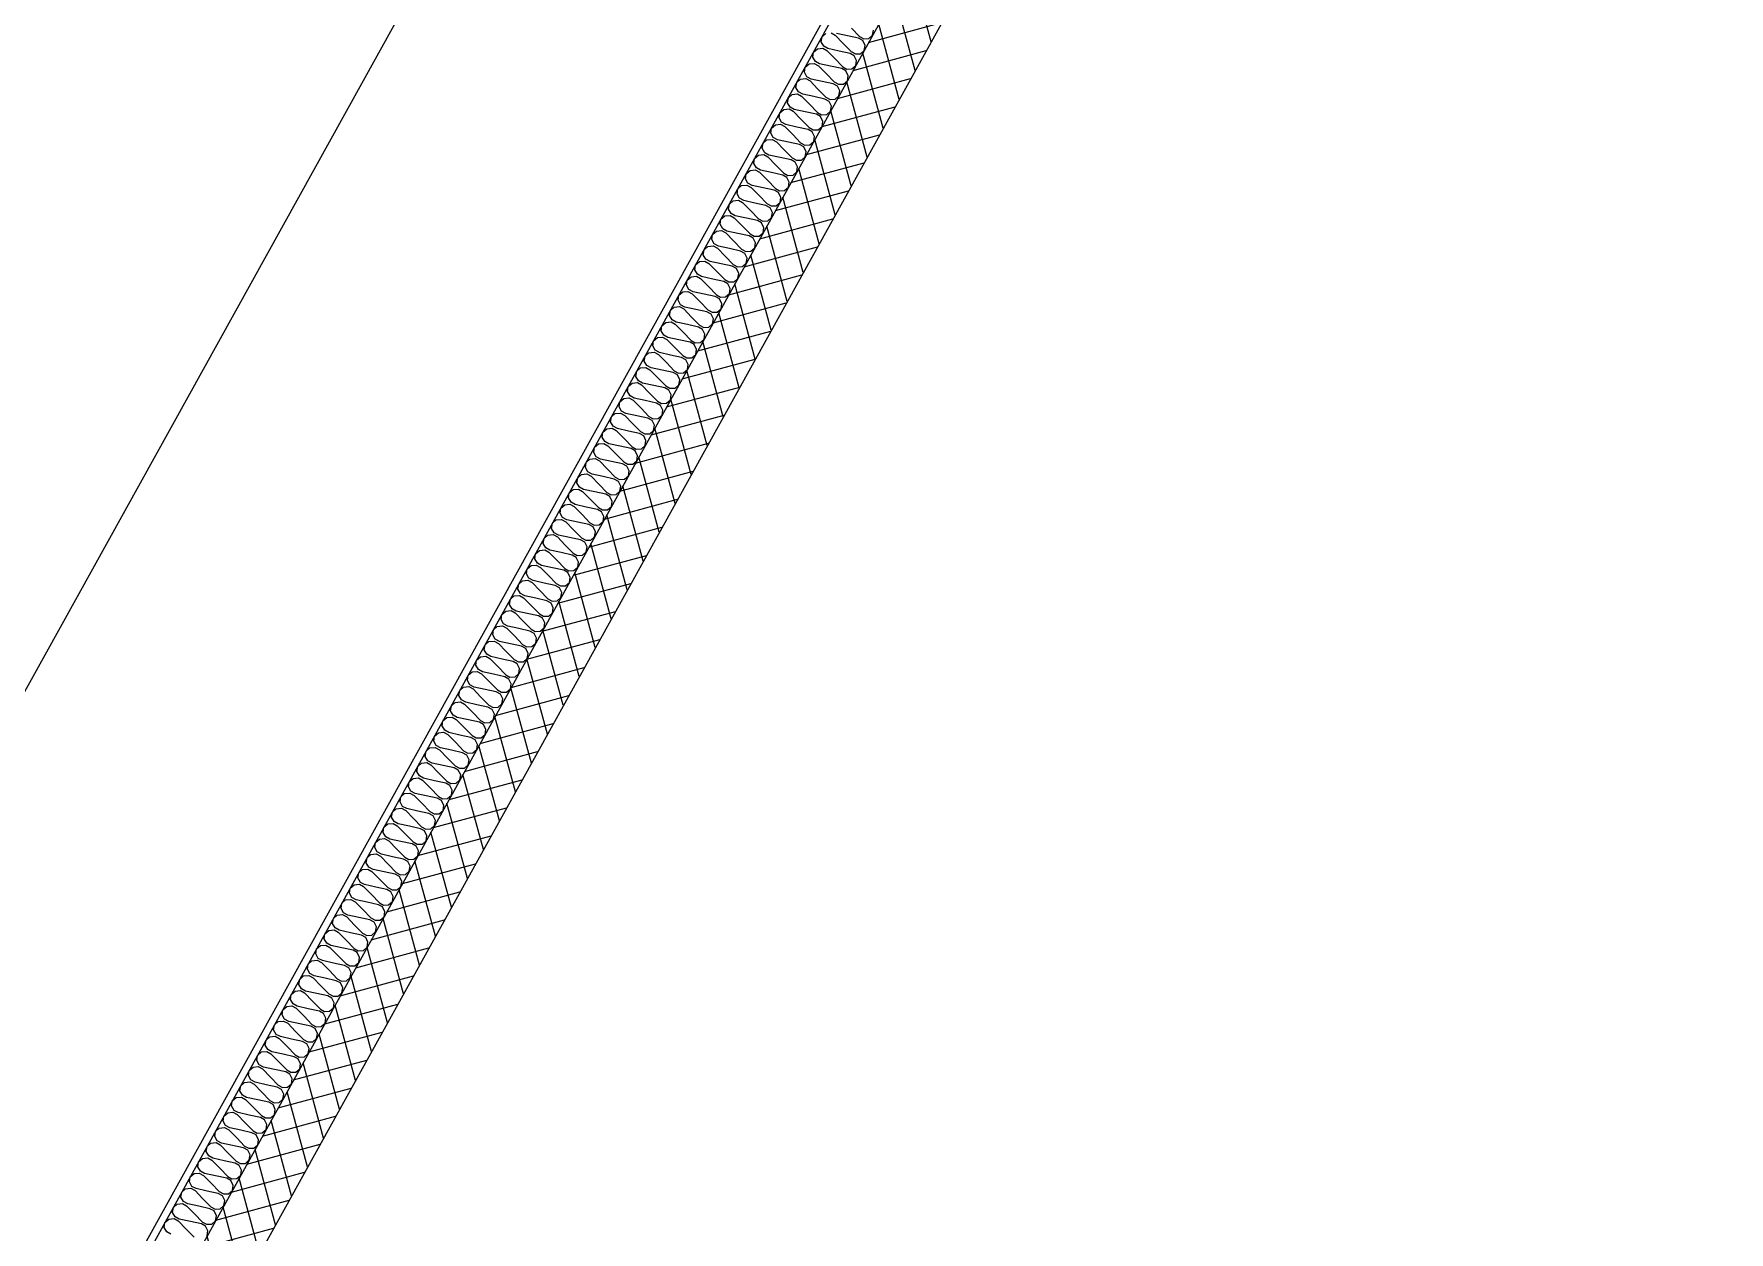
# Model space of a CAD drawing. Header units: millimetres. Extents: x -21000 to 567700, y 435000 to 850800.
# Drawn here: x 276453 to 281135, y 580504 to 583813 of the extents above; entities that cross this region are included whole.
import ezdxf
from ezdxf.xclip import XClip

# ---------------------------------------------------------------- set-up
doc = ezdxf.new("R2010")
doc.units = ezdxf.units.MM
doc.header["$LTSCALE"] = 700
doc.header["$XCLIPFRAME"] = 2
doc.linetypes.add('AB_Pbase$0$주차장기둥$0$CEN', pattern=[62, 60, -1, 0, -1])
doc.layers.get('0').update_dxf_attribs({"color": 2})
for name, color, linetype in [('AB_Pbase$0$ELE8', 8, 'Continuous'), ('AB_Pbase$0$FIN', 6, 'Continuous'), ('AB_Pbase$0$HAT-BR', 5, 'Continuous'), ('AB_Pbase$0$INS', 8, 'Continuous'), ('AB_Pbase$0$WAL', 3, 'Continuous'), ('AB_Pbase$0$주차장기둥$0$CEN_P', 244, 'AB_Pbase$0$주차장기둥$0$CEN')]:
    doc.layers.add(name, color=color, linetype=linetype)

# ---------------------------------------------------------------- blocks, each defined once
blk = doc.blocks.new('AB_Pbase$0$주차장기둥$0$cen 2bl 지하')
at = {"layer": 'AB_Pbase$0$주차장기둥$0$CEN_P', "color": 5}
blk.add_line((-17985.7, 66583), (-17985.7, 259281.2), dxfattribs=at)
blk = doc.blocks.new('AB_Pbase$0$주차장기둥')
at = {"rotation": 1.99999810188403}
blk.add_blockref('AB_Pbase$0$주차장기둥$0$cen 2bl 지하', (36991.8, -11666.7), dxfattribs=at)
blk = doc.blocks.new('AB_Pbase')
at = {"layer": 'AB_Pbase$0$ELE8'}
h = blk.add_hatch(dxfattribs=at)
h.set_pattern_fill('NET', color=256, scale=20, angle=15.182184)
h.paths.add_polyline_path([(273083.7, 576687.4), (271540, 577543.1), (269067.7, 573082.9), (269198.9, 573010.2), (271598.5, 577339.2), (273011, 576556.2)])
h.paths.add_polyline_path([(271036.4, 571991.6), (269969.4, 572583.1), (269896.7, 572451.9), (270963.7, 571860.4)])
h.paths.add_polyline_path([(267533.6, 573933.3), (268338.2, 573487.2), (268265.5, 573356), (267460.8, 573802.1)])
h.paths.add_polyline_path([(265762.5, 574915), (265689.7, 574783.8), (266666.9, 574242.1), (266739.6, 574373.3)])
h.paths.add_polyline_path([(282834.2, 606034.8), (283184, 605840.9), (283169.5, 605814.7), (283344.4, 605717.8), (283358.9, 605743.9), (283971.2, 605404.6), (286695.8, 610320), (286564.6, 610392.7), (286254.3, 609833), (283267.5, 611488.6), (283194.8, 611357.4), (286181.6, 609701.8), (283912.7, 605608.5), (280799.1, 607334.5), (280726.3, 607203.3), (282834.2, 606034.9)])
h.paths.add_polyline_path([(284863.4, 564098.5), (284936.1, 564229.7), (285618.3, 563851.5), (285545.6, 563720.4)])
h.paths.add_polyline_path([(288106.1, 564564.9), (288237.3, 564492.2), (288615.4, 565174.4), (288484.2, 565247.1)])
h.paths.add_polyline_path([(287614.8, 563328), (287687.5, 563459.2), (288859.5, 562809.5), (288786.8, 562678.3)])
h.paths.add_polyline_path([(290056.1, 561894.8), (289924.9, 561967.5), (289110.4, 560498.1), (289241.6, 560425.4)])
h.paths.add_polyline_path([(281687.8, 603760.5), (279492.5, 604977.4), (279630.7, 605226.6), (279761.9, 605153.9), (279696.4, 605035.8), (281760.5, 603891.7), (281687.8, 603760.5)])
h.paths.add_polyline_path([(282125.1, 603518.1), (286585.7, 601045.6), (286658.4, 601176.7), (282197.8, 603649.3), (282125.1, 603518.1)])
h.paths.add_polyline_path([(287197.9, 600706.2), (287270.6, 600837.4), (288119, 600367.1), (274239.1, 575327.1), (274107.9, 575399.8), (274340.4, 575819.3), (273623.2, 576216.8), (273695.9, 576348), (274413.1, 575950.5), (287915.1, 600308.6), (287197.9, 600706.2)])
at = {"layer": 'AB_Pbase$0$HAT-BR'}
h = blk.add_hatch(dxfattribs=at)
h.set_pattern_fill('ANSI31', color=256, scale=20, angle=145)
h.paths.add_polyline_path([(235929.4, 604527.6), (236063.8, 604661.9), (238153, 602571.6), (240063.6, 606018.4), (240229.8, 605926.3), (238280.5, 602409.7), (237010.4, 601140.3), (237826.9, 600323.4), (237692.5, 600189.1), (236741.7, 601140.4), (238029, 602427)])
h.paths.add_polyline_path([(238632.8, 599517.1), (232550.1, 593437.5), (232684.4, 593303.2), (238767.1, 599382.7)])
h.paths.add_polyline_path([(239573, 598576.4), (244422.5, 593724.3), (238339.7, 587644.8), (238205.4, 587779.2), (244153.8, 593724.4), (239438.6, 598442)])
h.paths.add_polyline_path([(253366.3, 576146.8), (254890.9, 574621.3), (254756.5, 574487), (253231.9, 576012.5)], flags=17)
h.paths.add_polyline_path([(246954.3, 581883.1), (245525.6, 580455.2), (245391.3, 580589.5), (246820, 582017.5)])
h.paths.add_polyline_path([(247173.6, 582371), (252407.6, 587602.2), (252541.9, 587467.8), (247308, 582236.6)])
h.paths.add_polyline_path([(260580.1, 582120.7), (261142.4, 583135.1), (260976.2, 583227.2), (260414, 582212.8)], flags=17)
h.paths.add_polyline_path([(263886.9, 576046.1), (264234.4, 575698.5), (264194.3, 575658.4), (265114.4, 575148.5), (265206.5, 575314.6)])
edge = h.paths.add_edge_path()
edge.add_line((263638.9, 581842.7), (261303.6, 583137.2))
edge.add_line((261303.6, 583137.2), (261395.8, 583303.3))
edge.add_line((261395.8, 583303.3), (265930.7, 580789.6))
edge.add_line((265930.7, 580789.6), (269809.1, 587786.6))
edge.add_line((269809.1, 587786.6), (269975.3, 587694.4))
edge.add_line((269975.3, 587694.4), (266096.8, 580697.5))
edge.add_line((266096.8, 580697.5), (266534.1, 580455.1))
edge.add_line((266534.1, 580455.1), (266442, 580288.9))
edge.add_line((266442, 580288.9), (263805.1, 581750.6))
edge.add_line((263638.9, 581842.7), (262485.1, 579761.3))
edge.add_line((263805.1, 581750.6), (261405.4, 577421.6))
edge.add_line((262393, 579595.1), (259935.3, 580957.4))
edge.add_line((262485.1, 579761.3), (259861.3, 581215.7))
edge.add_line((262393, 579595.1), (261239.3, 577513.7))
edge.add_line((259861.3, 581215.7), (259168.1, 579965.2))
edge.add_line((259334.3, 579873.1), (259168.1, 579965.2))
edge.add_line((259935.3, 580957.4), (259334.3, 579873.1))
edge.add_line((261239.3, 577513.7), (258615.4, 578968.1))
edge.add_line((258615.4, 578968.1), (258523.3, 578802))
edge.add_line((258523.3, 578802), (263739.4, 575910.6))
edge.add_line((263739.4, 575910.6), (263879.2, 576050.4))
edge.add_line((263879.2, 576050.4), (261405.4, 577421.6))
edge = h.paths.add_edge_path()
edge.add_line((273761.7, 610263.5), (273411.9, 610457.4))
edge.add_line((273411.9, 610457.4), (273281, 610221.2))
edge.add_line((273281, 610221.2), (271837.9, 611021.2))
edge.add_line((271837.9, 611021.2), (270579.8, 608751.5))
edge.add_line((270579.8, 608751.5), (267899.1, 610237.5))
edge.add_line((267899.1, 610237.5), (268345.1, 611042.1))
edge.add_line((268345.1, 611042.1), (267907.8, 611284.5))
edge.add_line((267907.8, 611284.5), (267461.8, 610479.9))
edge.add_line((267461.8, 610479.9), (264676.1, 612024))
edge.add_line((264676.1, 612024), (266867.4, 615977.3))
edge.add_line((266867.4, 615977.3), (266701.3, 616069.4))
edge.add_line((266701.3, 616069.4), (265295.3, 613533))
edge.add_line((265295.3, 613533), (264945.5, 613726.9))
edge.add_line((264945.5, 613726.9), (264853.4, 613560.7))
edge.add_line((264853.4, 613560.7), (265203.2, 613366.8))
edge.add_line((265203.2, 613366.8), (264417.8, 611949.9))
edge.add_line((264417.8, 611949.9), (276229.5, 605402.6))
edge.add_line((276229.5, 605402.6), (278088.8, 608756.8))
edge.add_line((278088.8, 608756.8), (278565.5, 608492.5))
edge.add_line((278565.5, 608492.5), (278798.2, 608912.4))
edge.add_line((278798.2, 608912.4), (278719.4, 608956))
edge.add_line((278719.4, 608956), (278578.9, 608702.3))
edge.add_line((278578.9, 608702.3), (278093.4, 608971.4))
edge.add_line((278093.4, 608971.4), (278825.5, 610292.1))
edge.add_line((278825.5, 610292.1), (278746.8, 610335.7))
edge.add_line((278746.8, 610335.7), (278092.3, 609155))
edge.add_line((278092.3, 609155), (277414.5, 609530.7))
edge.add_line((277414.5, 609530.7), (277370.8, 609452))
edge.add_line((277370.8, 609452), (278048.7, 609076.3))
edge.add_line((278048.7, 609076.3), (276155.5, 605660.9))
edge.add_line((276155.5, 605660.9), (275027.2, 606286.3))
edge.add_line((275027.2, 606286.3), (275473.2, 607090.9))
edge.add_line((275473.2, 607090.9), (275394.5, 607134.6))
edge.add_line((275394.5, 607134.6), (274948.5, 606329.9))
edge.add_line((274948.5, 606329.9), (274668.6, 606485.1))
edge.add_line((274668.6, 606485.1), (275114.6, 607289.7))
edge.add_line((275114.6, 607289.7), (275035.9, 607333.3))
edge.add_line((275035.9, 607333.3), (274589.9, 606528.7))
edge.add_line((274589.9, 606528.7), (270746, 608659.4))
edge.add_line((270746, 608659.4), (271911.9, 610762.9))
edge.add_line((271911.9, 610762.9), (273538.7, 609861.1))
edge.add_line((273538.7, 609861.1), (273766.6, 610272.2))
h.paths.add_polyline_path([(249823.9, 630123.9), (248214.6, 631015.9), (248122.5, 630849.7), (249731.8, 629957.7)])
h.paths.add_polyline_path([(264448.6, 621462.8), (264706.6, 621319.7), (264798.7, 621485.9), (263959.1, 621951.3), (263866.9, 621785.1), (264282.4, 621554.9), (263271.6, 619731.3), (263437.7, 619639.2)])
h.paths.add_polyline_path([(269499.6, 619034.5), (268660, 619499.9), (268567.9, 619333.7), (269048.9, 619067.1), (267972.6, 617125.4), (268138.8, 617033.3), (269215.1, 618975), (269407.5, 618868.3)])
h.paths.add_polyline_path([(278950.9, 618872.1), (277573.4, 619635.6), (275440.2, 615787.3), (272265.3, 617547.2), (272173.2, 617381), (274499.7, 616091.4), (273527.6, 614337.8), (273693.8, 614245.7), (274665.9, 615999.3), (276004, 615257.5), (276166.4, 615550.5), (275676.7, 615822), (277647.4, 619377.4), (278858.8, 618705.9)])
h.paths.add_polyline_path([(271683.5, 616497.6), (271517.4, 616589.7), (270492, 614739.9), (270658.2, 614647.8)])
h.paths.add_polyline_path([(266121, 619581), (265095.6, 617731.2), (264929.4, 617823.3), (265954.8, 619673.1)])
h.paths.add_polyline_path([(264405.1, 617124.9), (264497.2, 617291.1), (264296.1, 617402.6), (264203.9, 617236.4)])
edge = h.paths.add_edge_path()
edge.add_line((261140, 623342.4), (261232.1, 623508.6))
edge.add_line((261232.1, 623508.6), (257484.4, 625586))
edge.add_line((257484.4, 625586), (257392.3, 625419.8))
edge.add_line((257392.3, 625419.8), (258756.7, 624663.5))
edge.add_line((258756.7, 624663.5), (257030.8, 621549.9))
edge.add_line((257030.8, 621549.9), (255666.4, 622306.2))
edge.add_line((255666.4, 622306.2), (255622.7, 622227.5))
edge.add_line((255622.7, 622227.5), (256987.1, 621471.2))
edge.add_line((256987.1, 621471.2), (256735, 621016.4))
edge.add_line((256735, 621016.4), (256813.8, 620972.7))
edge.add_line((256813.8, 620972.7), (258835.4, 624619.9))
edge.add_line((258835.4, 624619.9), (261140, 623342.4))
h.paths.add_polyline_path([(252295.3, 623557.4), (252251.7, 623478.7), (252800.5, 623174.5), (252844.1, 623253.2)], flags=17)
h.paths.add_polyline_path([(278024, 614023.5), (278741.6, 615317.9), (277798.7, 613617.1), (277877.5, 613573.4), (278119.7, 614010.5), (279335.4, 613336.6), (279379.1, 613415.3), (278163.4, 614089.2), (278820.3, 615274.3), (278741.6, 615317.9)])
h.paths.add_polyline_path([(276999.8, 611990.1), (277047.9, 611963.4), (276926.7, 611744.8), (276799.9, 611815.1), (277163.5, 612471), (277242.2, 612427.4)], flags=17)
h.paths.add_polyline_path([(275349.5, 612653.4), (275456.1, 612845.8), (275766.5, 612673.7), (275659.8, 612481.3)], flags=17)
h.paths.add_polyline_path([(274915.1, 612859.8), (274748.9, 612952), (274506.5, 612514.6), (274672.7, 612422.5)], flags=17)
h.paths.add_polyline_path([(279024.5, 610867.8), (280144.5, 612888.1), (280223.2, 612844.5), (279103.3, 610824.1)])
h.paths.add_polyline_path([(279601.8, 610547.8), (280721.7, 612568.2), (280800.4, 612524.5), (279680.5, 610504.2)])
edge = h.paths.add_edge_path()
edge.add_line((268115.9, 579441.1), (268710.6, 579111.4))
edge.add_line((268710.6, 579111.4), (268676.7, 579050.2))
edge.add_line((268676.7, 579050.2), (271436.1, 577520.6))
edge.add_line((271436.1, 577520.6), (271470, 577581.9))
edge.add_line((271470, 577581.9), (271528.2, 577686.8))
edge.add_line((271528.2, 577686.8), (268174.1, 579546.1))
edge.add_line((268174.1, 579546.1), (268115.9, 579441.1))
h.paths.add_polyline_path([(252546, 576288.4), (251117.3, 574860.5), (254615.6, 571360.4), (257807.1, 577118), (257640.9, 577210.2), (255736.8, 573775), (255682.7, 573829.2), (255548.3, 573694.9), (255641, 573602.1), (254521.2, 571582.1), (251315.3, 574789.7), (252680.4, 576154.1)])
h.paths.add_polyline_path([(254748.7, 622094.5), (254457.8, 621569.8), (254624, 621477.7), (254914.9, 622002.4)], flags=17)
h.paths.add_polyline_path([(260390.1, 620339.5), (260224, 620431.6), (261377.8, 622513.2), (261544, 622421.1)])
h.paths.add_polyline_path([(246694.2, 601788.4), (244262.8, 603136.2), (244354.9, 603302.4), (246786.3, 601954.6)])
h.paths.add_polyline_path([(264513.8, 616681.6), (263362.4, 614604.4), (263948.4, 614279.6), (263856.3, 614113.4), (262500.6, 614864.9), (262592.7, 615031.1), (263196.2, 614696.5), (264347.6, 616773.8)])
h.paths.add_polyline_path([(251505.8, 616203), (251413.7, 616036.9), (267384.3, 607184.2), (267476.4, 607350.4)])
h.paths.add_polyline_path([(271057.7, 605148), (274188.8, 603412.4), (272429, 600237.5), (270189.9, 601478.7), (270097.8, 601312.5), (274624, 598803.6), (274716.1, 598969.8), (272595.1, 600145.4), (274355, 603320.3), (277464.3, 601596.8), (270405.5, 588862.3), (265870.5, 591376.1), (265778.4, 591209.9), (270479.5, 588604), (277722.6, 601670.9), (271149.8, 605314.2)])
h.paths.add_polyline_path([(255481.8, 630440.5), (255389.7, 630274.4), (255792, 630051.4), (254296.4, 627353.1), (254375.1, 627309.5), (255870.8, 630007.7), (258726.4, 628424.8), (257230.8, 625726.6), (257396.9, 625634.5), (258984.7, 628498.9)])
h.paths.add_polyline_path([(252754.7, 624571.9), (253714.6, 626303.6), (253793.4, 626260), (252833.4, 624528.2)])
h.paths.add_polyline_path([(271454, 617733.9), (271546.1, 617900.1), (271143.9, 618123.1), (271051.8, 617956.9)])
h.paths.add_polyline_path([(274129.6, 612597.8), (274173.2, 612676.5), (272975, 613340.7), (272679.2, 612807.2), (272845.4, 612715.1), (273097.5, 613169.9)], flags=17)
h.paths.add_polyline_path([(261119, 615848), (261285.2, 615755.9), (262691.1, 618292.3), (262525, 618384.4)])
h.paths.add_polyline_path([(261302.7, 615746.2), (261210.6, 615580), (261503.6, 615417.6), (261595.7, 615583.7)], flags=17)
h.paths.add_polyline_path([(260779.6, 615235.7), (260945.8, 615143.6), (260407.7, 614172.8), (247559.5, 621294.6), (247428.3, 621367.4), (245110.6, 622652.1), (245202.7, 622818.3), (246042.3, 622352.9), (246488.4, 623157.5), (246654.5, 623065.4), (246208.5, 622260.8), (248062.7, 621233), (249400.8, 623646.9), (248952.5, 623895.4), (248996.2, 623974.1), (249984.5, 623426.3), (249940.9, 623347.5), (249479.5, 623603.3), (248141.4, 621189.3), (250017.5, 620149.4), (251359.6, 622570.7), (250948.5, 622798.5), (250988.1, 622869.9), (251939.3, 622342.7), (251895.6, 622264), (251434.3, 622519.7), (250096.2, 620105.8), (252811.9, 618600.4), (253257.9, 619405.1), (253336.6, 619361.5), (252890.6, 618556.8), (253257.9, 618353.2), (254159.7, 619980), (253792.3, 620183.6), (253676, 619973.7), (253597.3, 620017.3), (253905.1, 620572.7), (254071.3, 620480.6), (253971.9, 620301.3), (254627.9, 619937.7), (254535.8, 619771.5), (254238.4, 619936.4), (253336.7, 618309.6), (254613.6, 617601.7), (255607.5, 619394.7), (255773.6, 619302.6), (254779.8, 617509.6), (260333.6, 614431.1)])
h.paths.add_polyline_path([(251257.3, 624727.3), (251091.2, 624819.4), (250887.5, 624452.1), (248071, 626013.3), (247978.9, 625847.1), (247979.1, 625847), (246827.7, 623769.8), (246993.9, 623677.6), (248145.3, 625754.9), (251552, 623866.5), (251644.1, 624032.7), (251053.7, 624359.9)])
h.paths.add_polyline_path([(239278.8, 608614.4), (239444.9, 608522.3), (239503.1, 608627.2), (240058.5, 608319.4), (240150.6, 608485.5), (239595.2, 608793.4), (239937, 609410), (239416.6, 609698.5), (239373, 609619.7), (239727.2, 609423.4)], flags=17)
h.paths.add_polyline_path([(249096, 617321.6), (249188.1, 617487.8), (246328.1, 619073.1), (246196.9, 619145.8), (244727.6, 619960.3), (244635.4, 619794.1)])
h.paths.add_polyline_path([(244912.1, 609773.6), (245004.2, 609939.8), (238523.3, 613532.3), (235245.5, 607619), (234042, 606416.1), (235434.6, 605022.7), (235569, 605157.1), (234240, 606486.8), (235318, 607564.2), (236122.2, 609014.9), (238706.7, 607582.3), (238270.4, 606795.2), (238991.9, 606395.2), (239084, 606561.4), (238528.6, 606869.2), (239047.4, 607805.1), (238881.2, 607897.2), (238798.8, 607748.5), (238357.1, 607993.3), (239086.7, 609309.6), (239008, 609353.3), (238278.4, 608037), (236214.3, 609181.1), (238509.9, 613322.4), (242795.5, 610946.9), (241038.1, 607776.4), (241204.2, 607684.3), (242961.7, 610854.8)])
h.paths.add_polyline_path([(254770.9, 631457.8), (254937, 631365.6), (255145.7, 631742.1), (254979.5, 631834.2)])
h.paths.add_polyline_path([(254539.5, 630648.5), (254373.3, 630740.6), (254143, 630325.1), (253548.3, 630654.8), (253504.7, 630576.1), (254099.4, 630246.4), (253042.5, 628339.7), (251765.6, 629047.6), (252822.5, 630954.2), (252848.7, 630939.7), (252892.3, 631018.4), (252787.4, 631076.6), (251686.9, 629091.2), (250436.1, 629784.5), (250344, 629618.3), (251594.7, 628925), (250494.2, 626939.6), (250599.2, 626881.5), (250642.8, 626960.2), (250616.6, 626974.7), (251673.5, 628881.4), (252950.4, 628173.6), (251893.5, 626266.9), (251298.8, 626596.6), (251255.1, 626517.9), (251849.9, 626188.2), (251488.7, 625536.6), (251654.9, 625444.5)])
at = {"layer": 'AB_Pbase$0$FIN'}
for p, q in [((274366.4, 576113.6), (287752, 600261.9)), ((274358.6, 576140.8), (287724.8, 600254.1))]:
    blk.add_line(p, q, dxfattribs=at)
at = {"layer": 'AB_Pbase$0$INS'}
for points in [[(276831, 580498.1), (276819.5, 580504.5), (276812.5, 580516.6), (276814.7, 580530.4), (276825.3, 580539.7), (276839.8, 580541.2), (276851.4, 580534.8), (276873.2, 580512.4), (276895.1, 580490)], [(276931.2, 580493.3), (276933.4, 580507.1), (276927, 580520.3), (276915.5, 580526.7), (276884.9, 580533.4), (276854.3, 580540), (276842.7, 580546.4), (276835.7, 580558.5), (276837.9, 580572.4), (276848.5, 580581.6), (276863.1, 580583.2), (276874.6, 580576.8), (276896.5, 580554.4), (276918.4, 580531.9), (276929.9, 580525.5), (276943.9, 580526), (276954.5, 580535.2), (276956.7, 580549.1), (276950.3, 580562.3), (276938.7, 580568.7), (276908.1, 580575.3), (276877.5, 580582), (276866, 580588.4), (276859, 580600.5), (276861.2, 580614.4), (276871.8, 580623.6), (276886.4, 580625.2), (276897.9, 580618.8), (276919.8, 580596.3), (276941.7, 580573.9), (276953.2, 580567.5), (276967.2, 580568), (276977.8, 580577.2), (276980, 580591.1), (276973.6, 580604.3), (276962, 580610.7), (276931.4, 580617.3), (276900.8, 580624), (276889.3, 580630.4), (276882.3, 580642.5), (276884.5, 580656.4), (276895.1, 580665.6), (276909.6, 580667.1), (276921.2, 580660.7), (276943.1, 580638.3), (276964.9, 580615.9), (276976.5, 580609.5), (276990.5, 580610), (277001.1, 580619.2), (277003.3, 580633.1), (276996.8, 580646.2), (276985.3, 580652.6), (276954.7, 580659.3), (276924.1, 580666), (276912.5, 580672.4), (276905.5, 580684.5), (276907.7, 580698.4), (276918.3, 580707.6), (276932.9, 580709.1), (276944.4, 580702.7), (276966.3, 580680.3), (276988.2, 580657.9), (276999.7, 580651.5), (277013.7, 580652), (277024.3, 580661.2), (277026.5, 580675.1), (277020.1, 580688.2), (277008.6, 580694.6), (276978, 580701.3), (276947.4, 580708), (276935.8, 580714.4), (276928.8, 580726.5), (276931, 580740.3), (276941.6, 580749.6), (276956.2, 580751.1), (276967.7, 580744.7), (276989.6, 580722.3), (277011.5, 580699.9), (277023, 580693.5), (277037, 580693.9), (277047.6, 580703.2), (277049.8, 580717), (277043.4, 580730.2), (277031.8, 580736.6), (277001.2, 580743.3), (276970.6, 580749.9), (276959.1, 580756.3), (276952.1, 580768.5), (276954.3, 580782.3), (276964.9, 580791.5), (276979.4, 580793.1), (276991, 580786.7), (277012.9, 580764.3), (277034.7, 580741.8), (277046.3, 580735.4), (277060.3, 580735.9), (277070.9, 580745.1), (277073.1, 580759), (277066.6, 580772.2), (277055.1, 580778.6), (277024.5, 580785.3), (276993.9, 580791.9), (276982.4, 580798.3), (276975.3, 580810.4), (276977.5, 580824.3), (276988.1, 580833.5), (277002.7, 580835.1), (277014.3, 580828.7), (277036.1, 580806.2), (277058, 580783.8), (277069.6, 580777.4), (277083.5, 580777.9), (277094.1, 580787.1), (277096.3, 580801), (277089.9, 580814.2), (277078.4, 580820.6), (277047.8, 580827.2), (277017.2, 580833.9), (277005.6, 580840.3), (276998.6, 580852.4), (277000.8, 580866.3), (277011.4, 580875.5), (277026, 580877), (277037.5, 580870.6), (277059.4, 580848.2), (277081.3, 580825.8), (277092.8, 580819.4), (277106.8, 580819.9), (277117.4, 580829.1), (277119.6, 580843), (277113.2, 580856.1), (277101.6, 580862.5), (277071, 580869.2), (277040.4, 580875.9), (277028.9, 580882.3), (277021.9, 580894.4), (277024.1, 580908.3), (277034.7, 580917.5), (277049.3, 580919), (277060.8, 580912.6), (277082.7, 580890.2), (277104.6, 580867.8), (277116.1, 580861.4), (277130.1, 580861.9), (277140.7, 580871.1), (277142.9, 580885), (277136.5, 580898.1), (277124.9, 580904.5), (277094.3, 580911.2), (277063.7, 580917.9), (277052.2, 580924.3), (277045.2, 580936.4), (277047.4, 580950.3), (277058, 580959.5), (277072.5, 580961), (277084.1, 580954.6), (277105.9, 580932.2), (277127.8, 580909.8), (277139.4, 580903.4), (277153.4, 580903.9), (277164, 580913.1), (277166.2, 580926.9), (277159.7, 580940.1), (277148.2, 580946.5), (277117.6, 580953.2), (277087, 580959.9), (277075.4, 580966.3), (277068.4, 580978.4), (277070.6, 580992.2), (277081.2, 581001.5), (277095.8, 581003), (277107.3, 580996.6), (277129.2, 580974.2), (277151.1, 580951.8), (277162.6, 580945.4), (277176.6, 580945.8), (277187.2, 580955.1), (277189.4, 580968.9), (277183, 580982.1), (277171.5, 580988.5), (277140.9, 580995.2), (277110.3, 581001.8), (277098.7, 581008.2), (277091.7, 581020.3), (277093.9, 581034.2), (277104.5, 581043.4), (277119.1, 581045), (277130.6, 581038.6), (277152.5, 581016.2), (277174.4, 580993.7), (277185.9, 580987.3), (277199.9, 580987.8), (277210.5, 580997), (277212.7, 581010.9), (277206.3, 581024.1), (277194.7, 581030.5), (277164.1, 581037.1), (277133.5, 581043.8), (277122, 581050.2), (277115, 581062.3), (277117.2, 581076.2), (277127.8, 581085.4), (277142.3, 581086.9), (277153.9, 581080.6), (277175.8, 581058.1), (277197.6, 581035.7), (277209.2, 581029.3), (277223.2, 581029.8), (277233.8, 581039), (277236, 581052.9), (277229.5, 581066.1), (277218, 581072.5), (277187.4, 581079.1), (277156.8, 581085.8), (277145.2, 581092.2), (277138.2, 581104.3), (277140.4, 581118.2), (277151, 581127.4), (277165.6, 581128.9), (277177.2, 581122.5), (277199, 581100.1), (277220.9, 581077.7), (277232.5, 581071.3), (277246.4, 581071.8), (277257, 581081), (277259.2, 581094.9), (277252.8, 581108), (277241.3, 581114.4), (277210.7, 581121.1), (277180.1, 581127.8), (277168.5, 581134.2), (277161.5, 581146.3), (277163.7, 581160.2), (277174.3, 581169.4), (277188.9, 581170.9), (277200.4, 581164.5), (277222.3, 581142.1), (277244.2, 581119.7), (277255.7, 581113.3), (277269.7, 581113.8), (277280.3, 581123), (277282.5, 581136.9), (277276.1, 581150), (277264.5, 581156.4), (277233.9, 581163.1), (277203.3, 581169.8), (277191.8, 581176.2), (277184.8, 581188.3), (277187, 581202.1), (277197.6, 581211.4), (277212.2, 581212.9), (277223.7, 581206.5), (277245.6, 581184.1), (277267.4, 581161.7), (277279, 581155.3), (277293, 581155.7), (277303.6, 581165), (277305.8, 581178.8), (277299.4, 581192), (277287.8, 581198.4), (277257.2, 581205.1), (277226.6, 581211.7), (277215.1, 581218.1), (277208.1, 581230.3), (277210.3, 581244.1), (277220.9, 581253.3), (277235.4, 581254.9), (277247, 581248.5), (277268.8, 581226.1), (277290.7, 581203.6), (277302.3, 581197.2), (277316.2, 581197.7), (277326.8, 581206.9), (277329, 581220.8), (277322.6, 581234), (277311.1, 581240.4), (277280.5, 581247.1), (277249.9, 581253.7), (277238.3, 581260.1), (277231.3, 581272.2), (277233.5, 581286.1), (277244.1, 581295.3), (277258.7, 581296.9), (277270.2, 581290.5), (277292.1, 581268), (277314, 581245.6), (277325.5, 581239.2), (277339.5, 581239.7), (277350.1, 581248.9), (277352.3, 581262.8), (277345.9, 581276), (277334.4, 581282.4), (277303.7, 581289), (277273.1, 581295.7), (277261.6, 581302.1), (277254.6, 581314.2), (277256.8, 581328.1), (277267.4, 581337.3), (277282, 581338.8), (277293.5, 581332.4), (277315.4, 581310), (277337.3, 581287.6), (277348.8, 581281.2), (277362.8, 581281.7), (277373.4, 581290.9), (277375.6, 581304.8), (277369.2, 581317.9), (277357.6, 581324.3), (277327, 581331), (277296.4, 581337.7), (277284.9, 581344.1), (277277.9, 581356.2), (277280.1, 581370.1), (277290.7, 581379.3), (277305.2, 581380.8), (277316.8, 581374.4), (277338.7, 581352), (277360.5, 581329.6), (277372.1, 581323.2), (277386.1, 581323.7), (277396.7, 581332.9), (277398.9, 581346.8), (277392.4, 581359.9), (277380.9, 581366.3), (277350.3, 581373), (277319.7, 581379.7), (277308.1, 581386.1), (277301.1, 581398.2), (277303.3, 581412.1), (277313.9, 581421.3), (277328.5, 581422.8), (277340.1, 581416.4), (277361.9, 581394), (277383.8, 581371.6), (277395.3, 581365.2), (277409.3, 581365.7), (277419.9, 581374.9), (277422.1, 581388.7), (277415.7, 581401.9), (277404.2, 581408.3), (277373.6, 581415), (277343, 581421.7), (277331.4, 581428.1), (277324.4, 581440.2), (277326.6, 581454), (277337.2, 581463.3), (277351.8, 581464.8), (277363.3, 581458.4), (277385.2, 581436), (277407.1, 581413.6), (277418.6, 581407.2), (277432.6, 581407.6), (277443.2, 581416.9), (277445.4, 581430.7), (277439, 581443.9), (277427.4, 581450.3), (277396.8, 581457), (277366.2, 581463.6), (277354.7, 581470), (277347.7, 581482.1), (277349.9, 581496), (277360.5, 581505.2), (277375, 581506.8), (277386.6, 581500.4), (277408.5, 581478), (277430.3, 581455.5), (277441.9, 581449.1), (277455.9, 581449.6), (277466.5, 581458.8), (277468.7, 581472.7), (277462.3, 581485.9), (277450.7, 581492.3), (277420.1, 581498.9), (277389.5, 581505.6), (277378, 581512), (277371, 581524.1), (277373.2, 581538), (277383.8, 581547.2), (277398.3, 581548.7), (277409.9, 581542.3), (277431.7, 581519.9), (277453.6, 581497.5), (277465.2, 581491.1), (277479.1, 581491.6), (277489.7, 581500.8), (277491.9, 581514.7), (277485.5, 581527.9), (277474, 581534.3), (277443.4, 581540.9), (277412.8, 581547.6), (277401.2, 581554), (277394.2, 581566.1), (277396.4, 581580), (277407, 581589.2), (277421.6, 581590.7), (277433.1, 581584.3), (277455, 581561.9), (277476.9, 581539.5), (277488.4, 581533.1), (277502.4, 581533.6), (277513, 581542.8), (277515.2, 581556.7), (277508.8, 581569.8), (277497.2, 581576.2), (277466.6, 581582.9), (277436, 581589.6), (277424.5, 581596), (277417.5, 581608.1), (277419.7, 581622), (277430.3, 581631.2), (277444.9, 581632.7), (277456.4, 581626.3), (277478.3, 581603.9), (277500.2, 581581.5), (277511.7, 581575.1), (277525.7, 581575.6), (277536.3, 581584.8), (277538.5, 581598.7), (277532.1, 581611.8), (277520.5, 581618.2), (277489.9, 581624.9), (277459.3, 581631.6), (277447.8, 581638), (277440.8, 581650.1), (277443, 581663.9), (277453.6, 581673.2), (277468.1, 581674.7), (277479.7, 581668.3), (277501.6, 581645.9), (277523.4, 581623.5), (277535, 581617.1), (277549, 581617.5), (277559.6, 581626.8), (277561.8, 581640.6), (277555.3, 581653.8), (277543.8, 581660.2), (277513.2, 581666.9), (277482.6, 581673.5), (277471, 581679.9), (277464, 581692.1), (277466.2, 581705.9), (277476.8, 581715.1), (277491.4, 581716.7), (277502.9, 581710.3), (277524.8, 581687.9), (277546.7, 581665.4), (277558.2, 581659), (277572.2, 581659.5), (277582.8, 581668.7), (277585, 581682.6), (277578.6, 581695.8), (277567.1, 581702.2), (277536.5, 581708.9), (277505.9, 581715.5), (277494.3, 581721.9), (277487.3, 581734), (277489.5, 581747.9), (277500.1, 581757.1), (277514.7, 581758.7), (277526.2, 581752.3), (277548.1, 581729.8), (277570, 581707.4), (277581.5, 581701), (277595.5, 581701.5), (277606.1, 581710.7), (277608.3, 581724.6), (277601.9, 581737.8), (277590.3, 581744.2), (277559.7, 581750.8), (277529.1, 581757.5), (277517.6, 581763.9), (277510.6, 581776), (277512.8, 581789.9), (277523.4, 581799.1), (277537.9, 581800.6), (277549.5, 581794.2), (277571.4, 581771.8), (277593.2, 581749.4), (277604.8, 581743), (277618.8, 581743.5), (277629.4, 581752.7), (277631.6, 581766.6), (277625.1, 581779.7), (277613.6, 581786.1), (277583, 581792.8), (277552.4, 581799.5), (277540.9, 581805.9), (277533.8, 581818), (277536, 581831.9), (277546.6, 581841.1), (277561.2, 581842.6), (277572.8, 581836.2), (277594.6, 581813.8), (277616.5, 581791.4), (277628.1, 581785), (277642, 581785.5), (277652.6, 581794.7), (277654.8, 581808.6), (277648.4, 581821.7), (277636.9, 581828.1), (277606.3, 581834.8), (277575.7, 581841.5), (277564.1, 581847.9), (277557.1, 581860), (277559.3, 581873.9), (277569.9, 581883.1), (277584.5, 581884.6), (277596, 581878.2), (277617.9, 581855.8), (277639.8, 581833.4), (277651.3, 581827), (277665.3, 581827.5), (277675.9, 581836.7), (277678.1, 581850.5), (277671.7, 581863.7), (277660.1, 581870.1), (277629.5, 581876.8), (277598.9, 581883.5), (277587.4, 581889.9), (277580.4, 581902), (277582.6, 581915.8), (277593.2, 581925.1), (277607.8, 581926.6), (277619.3, 581920.2), (277641.2, 581897.8), (277663.1, 581875.4), (277674.6, 581869), (277688.6, 581869.4), (277699.2, 581878.7), (277701.4, 581892.5), (277695, 581905.7), (277683.4, 581912.1), (277652.8, 581918.8), (277622.2, 581925.4), (277610.7, 581931.8), (277603.7, 581943.9), (277605.9, 581957.8), (277616.5, 581967), (277631, 581968.6), (277642.6, 581962.2), (277664.4, 581939.8), (277686.3, 581917.3), (277697.9, 581910.9), (277711.9, 581911.4), (277722.5, 581920.6), (277724.7, 581934.5), (277718.2, 581947.7), (277706.7, 581954.1), (277676.1, 581960.7), (277645.5, 581967.4), (277633.9, 581973.8), (277626.9, 581985.9), (277629.1, 581999.8), (277639.7, 582009), (277654.3, 582010.5), (277665.8, 582004.1), (277687.7, 581981.7), (277709.6, 581959.3), (277721.1, 581952.9), (277735.1, 581953.4), (277745.7, 581962.6), (277747.9, 581976.5), (277741.5, 581989.7), (277730, 581996.1), (277699.4, 582002.7), (277668.8, 582009.4), (277657.2, 582015.8), (277650.2, 582027.9), (277652.4, 582041.8), (277663, 582051), (277677.6, 582052.5), (277689.1, 582046.1), (277711, 582023.7), (277732.9, 582001.3), (277744.4, 581994.9), (277758.4, 581995.4), (277769, 582004.6), (277771.2, 582018.5), (277764.8, 582031.6), (277753.2, 582038), (277722.6, 582044.7), (277692, 582051.4), (277680.5, 582057.8), (277673.5, 582069.9), (277675.7, 582083.8), (277686.3, 582093), (277700.8, 582094.5), (277712.4, 582088.1), (277734.3, 582065.7), (277756.1, 582043.3), (277767.7, 582036.9), (277781.7, 582037.4), (277792.3, 582046.6), (277794.5, 582060.5), (277788, 582073.6), (277776.5, 582080), (277745.9, 582086.7), (277715.3, 582093.4), (277703.7, 582099.8), (277696.7, 582111.9), (277698.9, 582125.7), (277709.5, 582135), (277724.1, 582136.5), (277735.7, 582130.1), (277757.5, 582107.7), (277779.4, 582085.3), (277791, 582078.9), (277804.9, 582079.3), (277815.5, 582088.6), (277817.7, 582102.4), (277811.3, 582115.6), (277799.8, 582122), (277769.2, 582128.7), (277738.6, 582135.3), (277727, 582141.7), (277720, 582153.9), (277722.2, 582167.7), (277732.8, 582176.9), (277747.4, 582178.5), (277758.9, 582172.1), (277780.8, 582149.7), (277802.7, 582127.2), (277814.2, 582120.8), (277828.2, 582121.3), (277838.8, 582130.5), (277841, 582144.4), (277834.6, 582157.6), (277823, 582164), (277792.4, 582170.7), (277761.8, 582177.3), (277750.3, 582183.7), (277743.3, 582195.8), (277745.5, 582209.7), (277756.1, 582218.9), (277770.7, 582220.5), (277782.2, 582214.1), (277804.1, 582191.6), (277825.9, 582169.2), (277837.5, 582162.8), (277851.5, 582163.3), (277862.1, 582172.5), (277864.3, 582186.4), (277857.9, 582199.6), (277846.3, 582206), (277815.7, 582212.6), (277785.1, 582219.3), (277773.6, 582225.7), (277766.6, 582237.8), (277768.8, 582251.7), (277779.4, 582260.9), (277793.9, 582262.4), (277805.5, 582256), (277827.3, 582233.6), (277849.2, 582211.2), (277860.8, 582204.8), (277874.7, 582205.3), (277885.3, 582214.5), (277887.5, 582228.4), (277881.1, 582241.5), (277869.6, 582247.9), (277839, 582254.6), (277808.4, 582261.3), (277796.8, 582267.7), (277789.8, 582279.8), (277792, 582293.7), (277802.6, 582302.9), (277817.2, 582304.4), (277828.7, 582298), (277850.6, 582275.6), (277872.5, 582253.2), (277884, 582246.8), (277898, 582247.3), (277908.6, 582256.5), (277910.8, 582270.4), (277904.4, 582283.5), (277892.9, 582289.9), (277862.2, 582296.6), (277831.6, 582303.3), (277820.1, 582309.7), (277813.1, 582321.8), (277815.3, 582335.7), (277825.9, 582344.9), (277840.5, 582346.4), (277852, 582340), (277873.9, 582317.6), (277895.8, 582295.2), (277907.3, 582288.8), (277921.3, 582289.3), (277931.9, 582298.5), (277934.1, 582312.3), (277927.7, 582325.5), (277916.1, 582331.9), (277885.5, 582338.6), (277854.9, 582345.3), (277843.4, 582351.6), (277836.4, 582363.8), (277838.6, 582377.6), (277849.2, 582386.9), (277863.7, 582388.4), (277875.3, 582382), (277897.2, 582359.6), (277919, 582337.2), (277930.6, 582330.8), (277944.6, 582331.2), (277955.2, 582340.5), (277957.4, 582354.3), (277950.9, 582367.5), (277939.4, 582373.9), (277908.8, 582380.6), (277878.2, 582387.2), (277866.6, 582393.6), (277859.6, 582405.7), (277861.8, 582419.6), (277872.4, 582428.8), (277887, 582430.4), (277898.6, 582424), (277920.4, 582401.6), (277942.3, 582379.1), (277953.8, 582372.7), (277967.8, 582373.2), (277978.4, 582382.4), (277980.6, 582396.3), (277974.2, 582409.5), (277962.7, 582415.9), (277932.1, 582422.5), (277901.5, 582429.2), (277889.9, 582435.6), (277882.9, 582447.7), (277885.1, 582461.6), (277895.7, 582470.8), (277910.3, 582472.3), (277921.8, 582465.9), (277943.7, 582443.5), (277965.6, 582421.1), (277977.1, 582414.7), (277991.1, 582415.2), (278001.7, 582424.4), (278003.9, 582438.3), (277997.5, 582451.5), (277985.9, 582457.9), (277955.3, 582464.5), (277924.7, 582471.2), (277913.2, 582477.6), (277906.2, 582489.7), (277908.4, 582503.6), (277919, 582512.8), (277933.5, 582514.3), (277945.1, 582507.9), (277967, 582485.5), (277988.8, 582463.1), (278000.4, 582456.7), (278014.4, 582457.2), (278025, 582466.4), (278027.2, 582480.3), (278020.8, 582493.4), (278009.2, 582499.8), (277978.6, 582506.5), (277948, 582513.2), (277936.5, 582519.6), (277929.5, 582531.7), (277931.7, 582545.6), (277942.3, 582554.8), (277956.8, 582556.3), (277968.4, 582549.9), (277990.2, 582527.5), (278012.1, 582505.1), (278023.7, 582498.7), (278037.6, 582499.2), (278048.2, 582508.4), (278050.4, 582522.2), (278044, 582535.4), (278032.5, 582541.8), (278001.9, 582548.5), (277971.3, 582555.2), (277959.7, 582561.6), (277952.7, 582573.7), (277954.9, 582587.5), (277965.5, 582596.8), (277980.1, 582598.3), (277991.6, 582591.9), (278013.5, 582569.5), (278035.4, 582547.1), (278046.9, 582540.7), (278060.9, 582541.1), (278071.5, 582550.4), (278073.7, 582564.2), (278067.3, 582577.4), (278055.7, 582583.8), (278025.1, 582590.5), (277994.5, 582597.1), (277983, 582603.5), (277976, 582615.7), (277978.2, 582629.5), (277988.8, 582638.7), (278003.4, 582640.3), (278014.9, 582633.9), (278036.8, 582611.5), (278058.7, 582589), (278070.2, 582582.6), (278084.2, 582583.1), (278094.8, 582592.3), (278097, 582606.2), (278090.6, 582619.4), (278079, 582625.8), (278048.4, 582632.4), (278017.8, 582639.1), (278006.3, 582645.5), (277999.3, 582657.6), (278001.5, 582671.5), (278012.1, 582680.7), (278026.6, 582682.3), (278038.2, 582675.9), (278060.1, 582653.4), (278081.9, 582631), (278093.5, 582624.6), (278107.5, 582625.1), (278118.1, 582634.3), (278120.3, 582648.2), (278113.8, 582661.4), (278102.3, 582667.8), (278071.7, 582674.4), (278041.1, 582681.1), (278029.5, 582687.5), (278022.5, 582699.6), (278024.7, 582713.5), (278035.3, 582722.7), (278049.9, 582724.2), (278061.4, 582717.8), (278083.3, 582695.4), (278105.2, 582673), (278116.7, 582666.6), (278130.7, 582667.1), (278141.3, 582676.3), (278143.5, 582690.2), (278137.1, 582703.3), (278125.6, 582709.7), (278095, 582716.4), (278064.4, 582723.1), (278052.8, 582729.5), (278045.8, 582741.6), (278048, 582755.5), (278058.6, 582764.7), (278073.2, 582766.2), (278084.7, 582759.8), (278106.6, 582737.4), (278128.5, 582715), (278140, 582708.6), (278154, 582709.1), (278164.6, 582718.3), (278166.8, 582732.2), (278160.4, 582745.3), (278148.8, 582751.7), (278118.2, 582758.4), (278087.6, 582765.1), (278076.1, 582771.5), (278069.1, 582783.6), (278071.3, 582797.5), (278081.9, 582806.7), (278096.4, 582808.2), (278108, 582801.8), (278129.9, 582779.4), (278151.7, 582757), (278163.3, 582750.6), (278177.3, 582751.1), (278187.9, 582760.3), (278190.1, 582774.1), (278183.6, 582787.3), (278172.1, 582793.7), (278141.5, 582800.4), (278110.9, 582807), (278099.4, 582813.4), (278092.3, 582825.6), (278094.5, 582839.4), (278105.1, 582848.7), (278119.7, 582850.2), (278131.3, 582843.8), (278153.1, 582821.4), (278175, 582799), (278186.6, 582792.6), (278200.5, 582793), (278211.1, 582802.2), (278213.3, 582816.1), (278206.9, 582829.3), (278195.4, 582835.7), (278164.8, 582842.4), (278134.2, 582849), (278122.6, 582855.4), (278115.6, 582867.5), (278117.8, 582881.4), (278128.4, 582890.6), (278143, 582892.2), (278154.5, 582885.8), (278176.4, 582863.3), (278198.3, 582840.9), (278209.8, 582834.5), (278223.8, 582835), (278234.4, 582844.2), (278236.6, 582858.1), (278230.2, 582871.3), (278218.6, 582877.7), (278188, 582884.3), (278157.4, 582891), (278145.9, 582897.4), (278138.9, 582909.5), (278141.1, 582923.4), (278151.7, 582932.6), (278166.3, 582934.1), (278177.8, 582927.7), (278199.7, 582905.3), (278221.6, 582882.9), (278233.1, 582876.5), (278247.1, 582877), (278257.7, 582886.2), (278259.9, 582900.1), (278253.5, 582913.2), (278241.9, 582919.6), (278211.3, 582926.3), (278180.7, 582933), (278169.2, 582939.4), (278162.2, 582951.5), (278164.4, 582965.4), (278175, 582974.6), (278189.5, 582976.1), (278201.1, 582969.7), (278222.9, 582947.3), (278244.8, 582924.9), (278256.4, 582918.5), (278270.4, 582919), (278281, 582928.2), (278283.2, 582942.1), (278276.7, 582955.2), (278265.2, 582961.6), (278234.6, 582968.3), (278204, 582975), (278192.4, 582981.4), (278185.4, 582993.5), (278187.6, 583007.4), (278198.2, 583016.6), (278212.8, 583018.1), (278224.3, 583011.7), (278246.2, 582989.3), (278268.1, 582966.9), (278279.6, 582960.5), (278293.6, 582961), (278304.2, 582970.2), (278306.4, 582984), (278300, 582997.2), (278288.5, 583003.6), (278257.9, 583010.3), (278227.3, 583017), (278215.7, 583023.4), (278208.7, 583035.5), (278210.9, 583049.3), (278221.5, 583058.6), (278236.1, 583060.1), (278247.6, 583053.7), (278269.5, 583031.3), (278291.4, 583008.9), (278302.9, 583002.5), (278316.9, 583002.9), (278327.5, 583012.2), (278329.7, 583026), (278323.3, 583039.2), (278311.7, 583045.6), (278281.1, 583052.3), (278250.5, 583058.9), (278239, 583065.3), (278232, 583077.5), (278234.2, 583091.3), (278244.8, 583100.5), (278259.3, 583102.1), (278270.9, 583095.7), (278292.8, 583073.3), (278314.6, 583050.8), (278326.2, 583044.4), (278340.2, 583044.9), (278350.8, 583054.1), (278353, 583068), (278346.5, 583081.2), (278335, 583087.6), (278304.4, 583094.2), (278273.8, 583100.9), (278262.2, 583107.3), (278255.2, 583119.4), (278257.4, 583133.3), (278268, 583142.5), (278282.6, 583144.1), (278294.2, 583137.7), (278316, 583115.2), (278337.9, 583092.8), (278349.5, 583086.4), (278363.4, 583086.9), (278374, 583096.1), (278376.2, 583110), (278369.8, 583123.2), (278358.3, 583129.6), (278327.7, 583136.2), (278297.1, 583142.9), (278285.5, 583149.3), (278278.5, 583161.4), (278280.7, 583175.3), (278291.3, 583184.5), (278305.9, 583186), (278317.4, 583179.6), (278339.3, 583157.2), (278361.2, 583134.8), (278372.7, 583128.4), (278386.7, 583128.9), (278397.3, 583138.1), (278399.5, 583152), (278393.1, 583165.1), (278381.5, 583171.5), (278350.9, 583178.2), (278320.3, 583184.9), (278308.8, 583191.3), (278301.8, 583203.4), (278304, 583217.3), (278314.6, 583226.5), (278329.2, 583228), (278340.7, 583221.6), (278362.6, 583199.2), (278384.4, 583176.8), (278396, 583170.4), (278410, 583170.9), (278420.6, 583180.1), (278422.8, 583194), (278416.4, 583207.1), (278404.8, 583213.5), (278374.2, 583220.2), (278343.6, 583226.9), (278332.1, 583233.3), (278325.1, 583245.4), (278327.3, 583259.3), (278337.9, 583268.5), (278352.4, 583270), (278364, 583263.6), (278385.8, 583241.2), (278407.7, 583218.8), (278419.3, 583212.4), (278433.3, 583212.8), (278443.8, 583222.1), (278446, 583235.9), (278439.6, 583249.1), (278428.1, 583255.5), (278397.5, 583262.2), (278366.9, 583268.8), (278355.3, 583275.2), (278348.3, 583287.4), (278350.5, 583301.2), (278361.1, 583310.5), (278375.7, 583312), (278387.2, 583305.6), (278409.1, 583283.2), (278431, 583260.8), (278442.5, 583254.4), (278456.5, 583254.8), (278467.1, 583264), (278469.3, 583277.9), (278462.9, 583291.1), (278451.4, 583297.5), (278420.8, 583304.2), (278390.1, 583310.8), (278378.6, 583317.2), (278371.6, 583329.3), (278373.8, 583343.2), (278384.4, 583352.4), (278399, 583354), (278410.5, 583347.6), (278432.4, 583325.1), (278454.3, 583302.7), (278465.8, 583296.3), (278479.8, 583296.8), (278490.4, 583306), (278492.6, 583319.9), (278486.2, 583333.1), (278474.6, 583339.5), (278444, 583346.1), (278413.4, 583352.8), (278401.9, 583359.2), (278394.9, 583371.3), (278397.1, 583385.2), (278407.7, 583394.4), (278422.2, 583395.9), (278433.8, 583389.5), (278455.7, 583367.1), (278477.5, 583344.7), (278489.1, 583338.3), (278503.1, 583338.8), (278513.7, 583348), (278515.9, 583361.9), (278509.4, 583375), (278497.9, 583381.4), (278467.3, 583388.1), (278436.7, 583394.8), (278425.1, 583401.2), (278418.1, 583413.3), (278420.3, 583427.2), (278430.9, 583436.4), (278445.5, 583437.9), (278457.1, 583431.5), (278478.9, 583409.1), (278500.8, 583386.7), (278512.3, 583380.3), (278526.3, 583380.8), (278536.9, 583390), (278539.1, 583403.9), (278532.7, 583417), (278521.2, 583423.4), (278490.6, 583430.1), (278460, 583436.8), (278448.4, 583443.2), (278441.4, 583455.3), (278443.6, 583469.2), (278454.2, 583478.4), (278468.8, 583479.9), (278480.3, 583473.5), (278502.2, 583451.1), (278524.1, 583428.7), (278535.6, 583422.3), (278549.6, 583422.8), (278560.2, 583432), (278562.4, 583445.8), (278556, 583459), (278544.4, 583465.4), (278513.8, 583472.1), (278483.2, 583478.8), (278471.7, 583485.2), (278464.7, 583497.3), (278466.9, 583511.1), (278477.5, 583520.4), (278492, 583521.9), (278503.6, 583515.5), (278525.5, 583493.1), (278547.3, 583470.7), (278558.9, 583464.3), (278572.9, 583464.7), (278583.5, 583474), (278585.7, 583487.8), (278579.3, 583501), (278567.7, 583507.4), (278537.1, 583514.1), (278506.5, 583520.7), (278495, 583527.1), (278488, 583539.3), (278490.2, 583553.1), (278500.8, 583562.3), (278515.3, 583563.9), (278526.9, 583557.5), (278548.7, 583535.1), (278570.6, 583512.6), (278582.2, 583506.2), (278596.1, 583506.7), (278606.7, 583515.9), (278608.9, 583529.8), (278602.5, 583543), (278591, 583549.4), (278560.4, 583556), (278529.8, 583562.7), (278518.2, 583569.1), (278511.2, 583581.2), (278513.4, 583595.1), (278524, 583604.3), (278538.6, 583605.9), (278550.1, 583599.5), (278572, 583577), (278593.9, 583554.6), (278605.4, 583548.2), (278619.4, 583548.7), (278630, 583557.9), (278632.2, 583571.8), (278625.8, 583585), (278614.2, 583591.4), (278583.6, 583598), (278553, 583604.7), (278541.5, 583611.1), (278534.5, 583623.2), (278536.7, 583637.1), (278547.3, 583646.3), (278561.9, 583647.8), (278573.4, 583641.4), (278595.3, 583619), (278617.2, 583596.6), (278628.7, 583590.2), (278642.7, 583590.7), (278653.3, 583599.9), (278655.5, 583613.8), (278649.1, 583626.9), (278637.5, 583633.3), (278606.9, 583640), (278576.3, 583646.7), (278564.8, 583653.1), (278557.8, 583665.2), (278560, 583679.1), (278570.6, 583688.3), (278585.1, 583689.8), (278596.7, 583683.4), (278618.6, 583661), (278640.4, 583638.6), (278652, 583632.2), (278666, 583632.7), (278676.6, 583641.9), (278678.8, 583655.8), (278672.3, 583668.9), (278660.8, 583675.3), (278630.2, 583682), (278599.6, 583688.7), (278588, 583695.1), (278581, 583707.2), (278583.2, 583721.1), (278593.8, 583730.3), (278608.4, 583731.8), (278619.9, 583725.4), (278641.8, 583703), (278663.7, 583680.6), (278675.2, 583674.2), (278689.2, 583674.6), (278699.8, 583683.9), (278702, 583697.7), (278695.6, 583710.9), (278684.1, 583717.3), (278653.5, 583724), (278622.9, 583730.6), (278611.3, 583737), (278604.3, 583749.2), (278606.5, 583763), (278617.1, 583772.3), (278631.7, 583773.8), (278643.2, 583767.4), (278665.1, 583745), (278687, 583722.6), (278698.5, 583716.2), (278712.5, 583716.6), (278723.1, 583725.8), (278725.3, 583739.7), (278718.9, 583752.9), (278707.3, 583759.3), (278676.7, 583766), (278646.1, 583772.6), (278634.6, 583779), (278627.6, 583791.1), (278629.8, 583805), (278640.4, 583814.2)], [(278654.9, 583815.8), (278666.5, 583809.4), (278688.4, 583786.9), (278710.2, 583764.5), (278721.8, 583758.1), (278735.8, 583758.6), (278746.4, 583767.8), (278748.6, 583781.7), (278742.1, 583794.9), (278730.6, 583801.3), (278700, 583807.9), (278669.4, 583814.6)], [(278711.6, 583828.9), (278733.5, 583806.5), (278745.1, 583800.1), (278759, 583800.6), (278769.6, 583809.8), (278771.8, 583823.7)]]:
    blk.add_lwpolyline(points, dxfattribs=at)
at = {"layer": 'AB_Pbase$0$WAL'}
blk.add_lwpolyline([(287197.9, 600706.2), (287270.6, 600837.4), (288119, 600367.1), (274239.1, 575327.1), (274107.9, 575399.8), (274340.4, 575819.3), (273623.2, 576216.8), (273695.9, 576348), (274413.1, 575950.5), (287915.1, 600308.6), (287197.9, 600706.2)], close=True, dxfattribs=at)
at = {"rotation": 329.0000000345588}
blk.add_blockref('AB_Pbase$0$주차장기둥', (231892.5, 539971.5), dxfattribs=at)

msp = doc.modelspace()

# ---------------------------------------------------------------- block references
ref = msp.add_blockref('AB_Pbase', (0, 0))
XClip(ref).set_block_clipping_path([(-0.000000015, 445500.0000000148), (493845.7187941075, 839949.3912975936)])

doc.saveas('drawing.dxf')
